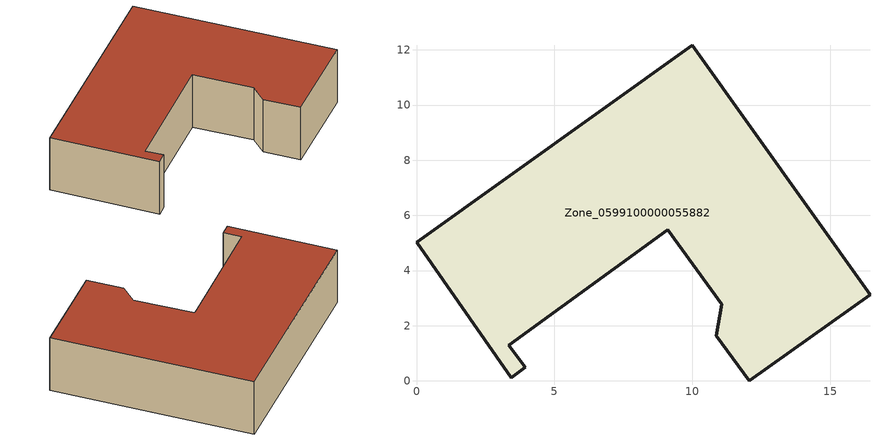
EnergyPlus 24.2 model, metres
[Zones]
Zone_0599100000055882
 floor ground (C_G): 0,5.02 10,12.17 16.44,3.13 12.06,0 10.87,1.64 11.06,2.78 9.1,5.47 3.35,1.3 3.94,0.49 3.43,0.12 z0
 wall outside (C_F): 3.35,1.3 9.1,5.47 11.06,2.78 10.87,1.64 12.06,0 16.44,3.13 10,12.17 0,5.02 3.43,0.12 3.94,0.49 3.35,1.3 z0:3.28
 roof outside (C_R): 16.44,3.13 10,12.17 0,5.02 3.43,0.12 3.94,0.49 3.35,1.3 9.1,5.47 11.06,2.78 10.87,1.64 12.06,0 z3.28
[BUILDING]
Pand.0599100000055882: North Axis=0; Terrain=City; Loads Convergence Tolerance Value=0.04; Temperature Convergence Tolerance Value=0.4; Solar Distribution=FullExterior; Maximum Number of Warmup Days=25; Minimum Number of Warmup Days=1
[Site:Location]
Rotterdam.The.Hague.AP_ZH_NLD Design_Conditions: Latitude=51.96; Longitude=4.45; Time Zone=1; Elevation=-4.5
[SITE:GROUNDTEMPERATURE:BUILDINGSURFACE]
18, 18, 18, 18, 18, 18, 18, 18, 18, 18, 18, 18
[MATERIAL] Thermal Absorptance=0.9; Solar Absorptance=0.7; Visible Absorptance=0.7
Name | Roughness | Thickness | Conductivity | Density | Specific Heat
G.TI.1975-1991 | MediumSmooth | 0.15 | 0.288461 | 540 | 1210
F.TI.1975-1991 | Rough | 0.3 | 0.230769 | 1920 | 840
R.TI.1975-1991 | MediumRough | 0.2 | 0.153846 | 1500 | 1000
[CONSTRUCTION]
C_G: G.TI.1975-1991
C_F: F.TI.1975-1991
C_R: R.TI.1975-1991
[ZONE]
Zone_0599100000055882: Type=1; Multiplier=1; Ceiling Height=Autocalculate; Volume=Autocalculate; Floor Area=autocalculate; Part of Total Floor Area=Yes
[ZONEINFILTRATION:DESIGNFLOWRATE]
Infil_Zone_0599100000055882: Zone or ZoneList or Space or SpaceList=Zone_0599100000055882; Schedule=AlwaysOn; Design Flow Rate Calculation Method=Flow/Area; Flow Rate per Floor Area=0.003; Constant Term Coefficient=1; Temperature Term Coefficient=0; Velocity Term Coefficient=0; Velocity Squared Term Coefficient=0
[HVACTEMPLATE:ZONE:IDEALLOADSAIRSYSTEM]
Zone_0599100000055882: Maximum Heating Supply Air Temperature=50; Minimum Cooling Supply Air Temperature=13; Maximum Heating Supply Air Humidity Ratio=0.0156; Minimum Cooling Supply Air Humidity Ratio=0.0077; Heating Limit=NoLimit; Cooling Limit=NoLimit; Dehumidification Control Type=ConstantSensibleHeatRatio; Cooling Sensible Heat Ratio=0.7; Dehumidification Setpoint=60; Humidification Control Type=None; Humidification Setpoint=30; Outdoor Air Method=None; Outdoor Air Flow Rate per Person=0.00944; Outdoor Air Flow Rate per Zone Floor Area=0; Outdoor Air Flow Rate per Zone=0; Demand Controlled Ventilation Type=None; Outdoor Air Economizer Type=NoEconomizer; Heat Recovery Type=None; Sensible Heat Recovery Effectiveness=0.7; Latent Heat Recovery Effectiveness=0.65
[ZONECONTROL:THERMOSTAT]
ThermostatControl_Zone_0599100000055882: Zone or ZoneList=Zone_0599100000055882; Control Type Schedule=DualSetpointControlType; Control 1=Thermostat_Zone_0599100000055882; Temperature Difference Between Cutout And Setpoint=0
[THERMOSTATSETPOINT:DUALSETPOINT]
Thermostat_Zone_0599100000055882: Heating Setpoint Temperature Schedule=HeatingSetpoint_Zone_0599100000055882; Cooling Setpoint Temperature Schedule=CoolingSetpoint_Zone_0599100000055882
[SCHEDULE:COMPACT]
HeatingSetpoint_Zone_0599100000055882: Through: 12/31, For: AllDays, Until: 24:00, 21
CoolingSetpoint_Zone_0599100000055882: Through: 12/31, For: AllDays, Until: 24:00, 24
DualSetpointControlType: Through: 12/31, For: AllDays, Until: 24:00, 4
AlwaysOn: Through: 12/31, For: AllDays, Until: 24:00, 1
